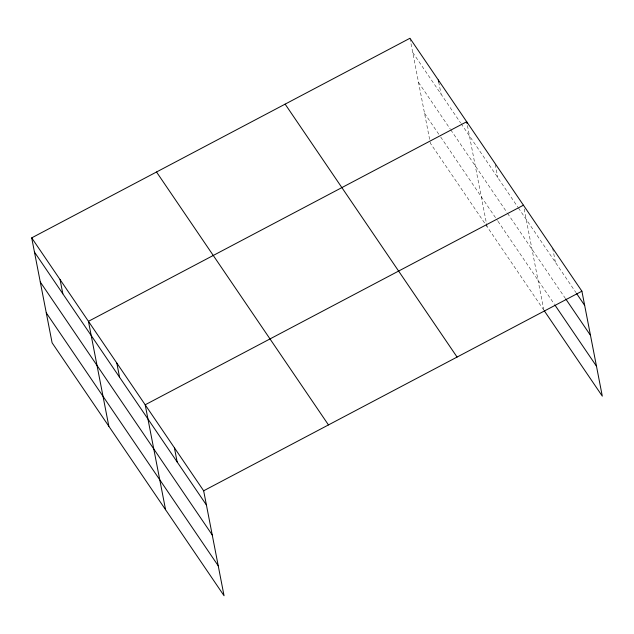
<?xml version="1.0" encoding="UTF-8"?>
<svg xmlns="http://www.w3.org/2000/svg" width="634" height="634" viewBox="0 0 634 634"><rect width="100%" height="100%" fill="white"/><g stroke="black" fill="none" stroke-linecap="round" stroke-linejoin="round"><path stroke-width="0.48" stroke-dasharray="3.17 2.38" d="M412.718 52.464L460.553 122.837M461.116 123.654L517.851 207.12M518.414 207.936L575.838 292.409M418.535 82.412L450.243 129.059M450.798 129.875L506.986 212.517M507.541 213.341L565.108 298.02M424.534 113.264L440.107 136.183M440.67 136.999L497.405 220.466M497.967 221.282L554.56 304.534M543.837 310.145L430.351 143.213L429.789 140.32M552.674 248.195L555.432 262.389M524.175 208.982L543.647 309.178M495.249 164.412L497.825 177.663M467.432 125.524L487.094 226.679M438.696 81.897L441.09 94.197M409.952 38.27L429.606 139.353"/><path stroke-width="0.95" d="M31.7 237.861L203.649 490.787L224.048 595.73L52.099 342.804L31.7 237.861L409.952 38.27L581.901 291.196L602.3 396.139L544.392 310.953M523.438 205.202L145.186 404.793L165.585 509.736M203.649 490.787L581.901 291.196M576.385 293.217L584.659 305.39M565.663 298.828L590.484 335.338M555.115 305.342L596.475 366.19M285.134 104.135L457.074 357.061M156.527 171.996L328.467 424.923M34.458 252.063L206.407 504.981M40.283 282.003L212.224 534.93M46.282 312.863L218.223 565.782M467.068 123.63L466.695 121.736L88.443 321.327L108.842 426.27M438.324 80.003L438.696 81.897M174.413 447.786L177.171 461.988M116.814 363.06L119.572 377.254M60.071 279.594L62.829 293.796"/></g></svg>
